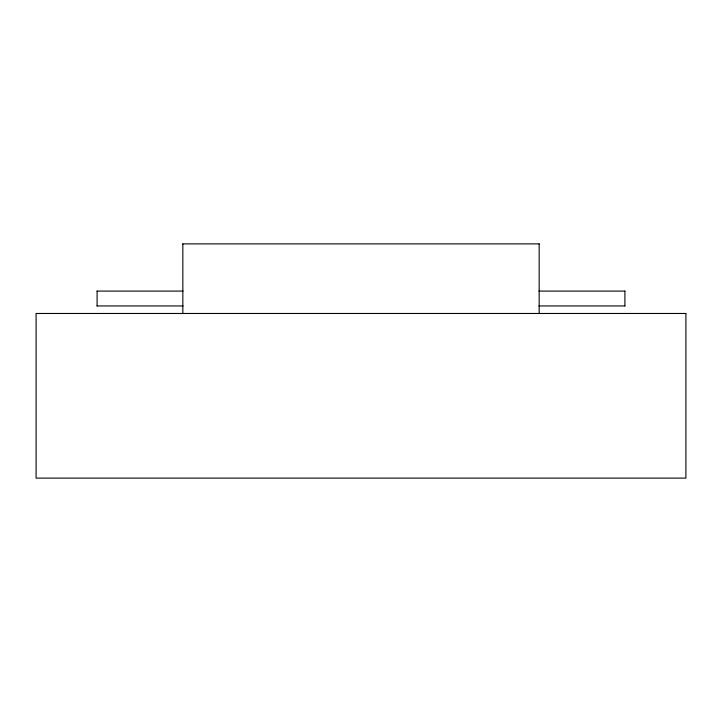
<?xml version="1.0" encoding="UTF-8"?>
<svg xmlns="http://www.w3.org/2000/svg" width="722" height="722" viewBox="0 0 722 722"><rect width="100%" height="100%" fill="white"/><g stroke="black" fill="none" stroke-linecap="round" stroke-linejoin="round"><path stroke-width="1.08" d="M182.81 243.883L539.19 243.883M97.037 291.092L183.063 291.092M538.937 291.092L624.963 291.092M97.037 305.947L183.063 305.947M538.937 305.947L624.963 305.947M624.909 291.092L624.909 305.947M539.163 243.883L539.163 313.456M182.837 243.883L182.837 313.456M97.091 291.092L97.091 305.947M685.9 313.474L36.1 313.474L36.1 478.117L685.9 478.117L685.9 313.474"/></g></svg>
